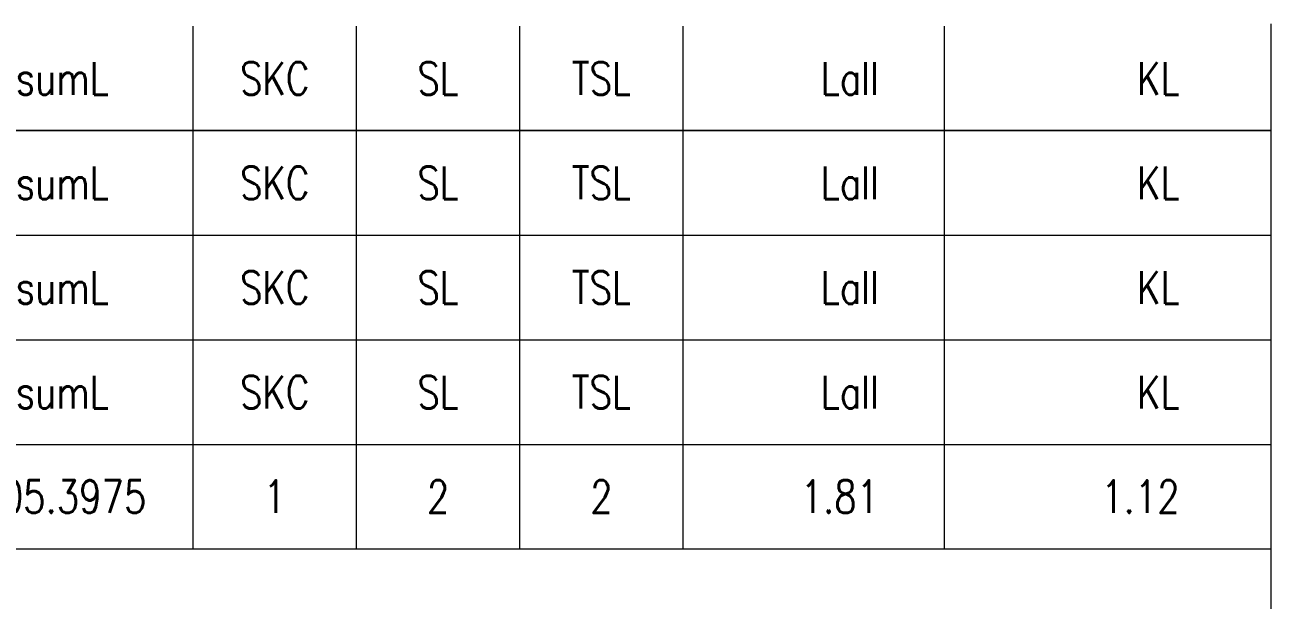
# Model space of a CAD drawing. Header units: millimetres. Extents: x -10345 to 59139, y 0 to 23011.
# Drawn here: x 19756.6 to 19852, y 5782.2 to 5826.2 of the extents above; entities that cross this region are included whole.
import ezdxf
from ezdxf.enums import TextEntityAlignment as Align

# ---------------------------------------------------------------- set-up
doc = ezdxf.new("R2010")
doc.units = ezdxf.units.MM
doc.layers.add('DCE_BaoBeTong', color=2, linetype='Continuous', lineweight=20)
doc.layers.add('Dce_text', color=2, linetype='Continuous', lineweight=30)
doc.styles.add('Dce_Text', font='simplex.shx', dxfattribs={"width": 0.8, "bigfont": 'vtxt.shx'})

# ---------------------------------------------------------------- blocks, each defined once
blk = doc.blocks.new('TK4DV')
at = {"layer": 'DCE_BaoBeTong'}
for p, q in [((110, -8), (110, 0)), ((122.5, -8), (122.5, 0)), ((135, -8), (135, 0)), ((147.5, -8), (147.5, 0)), ((167.5, -8), (167.5, 0))]:
    blk.add_line(p, q, dxfattribs=at)
blk.add_lwpolyline([(15, -8), (25, -8), (75, -8), (90, -8), (122.5, -8), (135, -8), (147.5, -8), (167.5, -8), (192.5, -8), (192.5, 0)], dxfattribs=at)
at = {"layer": 'Dce_text', "color": 2, "style": 'Dce_Text', "width": 0.8, "flags": 4}
for tag, p in [('SH', (20, -4)), ('L1', (43.527, -3.571)), ('DK', (82.5, -4)), ('sumL', (100, -4)), ('SKC', (116.25, -4)), ('SL', (128.75, -4)), ('L2', (31.18, -4.319)), ('L3', (54.084, -4.674))]:
    blk.add_attdef(tag, text='', height=2.5, dxfattribs=at).set_placement(p, align=Align.MIDDLE_CENTER)
at = {"layer": 'Dce_text', "color": 2, "style": 'Dce_Text', "width": 0.8}
blk.add_attdef('TSL', text='', height=2.5, dxfattribs=at).set_placement((141.25, -4), align=Align.MIDDLE_CENTER)
at = {"layer": 'Dce_text', "color": 2, "style": 'Dce_Text', "width": 0.8, "flags": 4}
for tag, p in [('Lall', (162.5, -4)), ('KL', (185.5, -4))]:
    blk.add_attdef(tag, text='', height=2.5, dxfattribs=at).set_placement(p, align=Align.MIDDLE_RIGHT)
blk = doc.blocks.new('TK17')
at = {"layer": 'DCE_BaoBeTong'}
for p, q in [((0, -8), (0, 0)), ((110, -8), (110, 0)), ((122.5, -8), (122.5, 0)), ((135, -8), (135, 0)), ((147.5, -8), (147.5, 0)), ((167.5, -8), (167.5, 0))]:
    blk.add_line(p, q, dxfattribs=at)
blk.add_lwpolyline([(15, -8), (25, -8), (75, -8), (90, -8), (122.5, -8), (135, -8), (147.5, -8), (167.5, -8), (192.5, -8), (192.5, 0), (167.5, 0), (147.5, 0), (135, 0), (122.5, 0), (90, 0), (75, 0), (25, 0), (15, 0), (15, -8)], dxfattribs=at)
at = {"layer": 'Dce_text', "color": 2, "style": 'Dce_Text', "width": 0.8}
blk.add_attdef('L3', text='', height=2.5, dxfattribs=at).set_placement((66.517, -2.525), align=Align.MIDDLE_LEFT)
at = {"layer": 'Dce_text', "color": 2, "style": 'Dce_Text', "width": 0.8, "flags": 4}
for tag, p in [('SH', (20, -4)), ('DK', (82.5, -4)), ('sumL', (100, -4)), ('SKC', (116.25, -4)), ('SL', (128.75, -4))]:
    blk.add_attdef(tag, text='', height=2.5, dxfattribs=at).set_placement(p, align=Align.MIDDLE_CENTER)
at = {"layer": 'Dce_text', "color": 2, "style": 'Dce_Text', "width": 0.8}
for tag, p in [('TSL', (141.25, -4)), ('L2', (50, -5.899))]:
    blk.add_attdef(tag, text='', height=2.5, dxfattribs=at).set_placement(p, align=Align.MIDDLE_CENTER)
at = {"layer": 'Dce_text', "color": 2, "style": 'Dce_Text', "width": 0.8, "flags": 4}
for tag, p in [('Lall', (162.5, -4)), ('KL', (185.5, -4))]:
    blk.add_attdef(tag, text='', height=2.5, dxfattribs=at).set_placement(p, align=Align.MIDDLE_RIGHT)
at = {"layer": 'Dce_text', "color": 2, "style": 'Dce_Text', "width": 0.8}
blk.add_attdef('L1', text='', height=2.5, dxfattribs=at).set_placement((33.044, -4.476), align=Align.MIDDLE_RIGHT)
blk = doc.blocks.new('TK21')
at = {"layer": 'DCE_BaoBeTong'}
for p, q in [((110, -8), (110, 0)), ((122.5, -8), (122.5, 0)), ((135, -8), (135, 0)), ((147.5, -8), (147.5, 0)), ((167.5, -8), (167.5, 0))]:
    blk.add_line(p, q, dxfattribs=at)
blk.add_lwpolyline([(15, -8), (25, -8), (75, -8), (90, -8), (122.5, -8), (135, -8), (147.5, -8), (167.5, -8), (192.5, -8), (192.5, 0)], dxfattribs=at)
at = {"layer": 'Dce_text', "color": 2, "style": 'Dce_Text', "width": 0.8}
for tag, p in [('L4', (62.933, -1.57)), ('L1', (62.912, -6.37))]:
    blk.add_attdef(tag, text='', height=2, dxfattribs=at).set_placement(p, align=Align.MIDDLE_LEFT)
at = {"layer": 'Dce_text', "color": 2, "style": 'Dce_Text', "width": 0.8, "flags": 4}
for tag, p in [('SH', (20, -4)), ('DK', (82.5, -4)), ('sumL', (100, -4)), ('SKC', (116.25, -4)), ('SL', (128.75, -4))]:
    blk.add_attdef(tag, text='', height=2.5, dxfattribs=at).set_placement(p, align=Align.MIDDLE_CENTER)
at = {"layer": 'Dce_text', "color": 2, "style": 'Dce_Text', "width": 0.8}
for tag, height, p in [('TSL', 2.5, (141.25, -4)), ('L2', 2, (49.48, -3.884))]:
    blk.add_attdef(tag, text='', height=height, dxfattribs=at).set_placement(p, align=Align.MIDDLE_CENTER)
at = {"layer": 'Dce_text', "color": 2, "style": 'Dce_Text', "width": 0.8, "flags": 4}
for tag, p in [('Lall', (162.5, -4)), ('KL', (185.5, -4))]:
    blk.add_attdef(tag, text='', height=2.5, dxfattribs=at).set_placement(p, align=Align.MIDDLE_RIGHT)
at = {"layer": 'Dce_text', "color": 2, "style": 'Dce_Text', "width": 0.8}
blk.add_attdef('L3', text='', height=2, dxfattribs=at).set_placement((36.487, -3.956), align=Align.MIDDLE_RIGHT)
blk = doc.blocks.new('TK24')
at = {"layer": 'DCE_BaoBeTong'}
for p, q in [((110, -8), (110, 0)), ((122.5, -8), (122.5, 0)), ((135, -8), (135, 0)), ((147.5, -8), (147.5, 0)), ((167.5, -8), (167.5, 0))]:
    blk.add_line(p, q, dxfattribs=at)
blk.add_lwpolyline([(15, -8), (25, -8), (75, -8), (90, -8), (122.5, -8), (135, -8), (147.5, -8), (167.5, -8), (192.5, -8), (192.5, 0)], dxfattribs=at)
at = {"layer": 'Dce_text', "color": 2, "style": 'Dce_Text', "width": 0.8}
blk.add_attdef('M1', text='', height=2.5, dxfattribs=at).set_placement((39.979, -2.99), align=Align.MIDDLE_RIGHT)
for tag, p in [('L1', (51.729, -2.721)), ('TSL', (141.25, -4))]:
    blk.add_attdef(tag, text='', height=2.5, dxfattribs=at).set_placement(p, align=Align.MIDDLE_CENTER)
for tag, p in [('L2', (62.296, -2.721)), ('M2', (43.738, -6.464))]:
    blk.add_attdef(tag, text='', height=2.5, dxfattribs=at).set_placement(p, align=Align.MIDDLE_LEFT)
at = {"layer": 'Dce_text', "color": 2, "style": 'Dce_Text', "width": 0.8, "flags": 4}
for tag, p in [('SH', (20, -4)), ('DK', (82.5, -4)), ('sumL', (100, -4)), ('SKC', (116.25, -4)), ('SL', (128.75, -4))]:
    blk.add_attdef(tag, text='', height=2.5, dxfattribs=at).set_placement(p, align=Align.MIDDLE_CENTER)
for tag, p in [('Lall', (162.5, -4)), ('KL', (185.5, -4))]:
    blk.add_attdef(tag, text='', height=2.5, dxfattribs=at).set_placement(p, align=Align.MIDDLE_RIGHT)
blk = doc.blocks.new('TK23')
at = {"layer": 'DCE_BaoBeTong'}
for p, q in [((110, -8), (110, 0)), ((122.5, -8), (122.5, 0)), ((135, -8), (135, 0)), ((147.5, -8), (147.5, 0)), ((167.5, -8), (167.5, 0))]:
    blk.add_line(p, q, dxfattribs=at)
blk.add_lwpolyline([(15, -8), (25, -8), (75, -8), (90, -8), (122.5, -8), (135, -8), (147.5, -8), (167.5, -8), (192.5, -8), (192.5, 0)], dxfattribs=at)
at = {"layer": 'Dce_text', "color": 2, "style": 'Dce_Text', "width": 0.8, "flags": 4}
for tag, p in [('SH', (20, -4)), ('DK', (82.5, -4)), ('sumL', (100, -4)), ('SKC', (116.25, -4)), ('SL', (128.75, -4))]:
    blk.add_attdef(tag, text='', height=2.5, dxfattribs=at).set_placement(p, align=Align.MIDDLE_CENTER)
for tag, p in [('M', (46.133, -4.098)), ('Lall', (162.5, -4)), ('KL', (185.5, -4))]:
    blk.add_attdef(tag, text='', height=2.5, dxfattribs=at).set_placement(p, align=Align.MIDDLE_RIGHT)
blk.add_attdef('D', text='', height=2.5, dxfattribs=at).set_placement((53.805, -3.375), align=Align.MIDDLE_LEFT)
at = {"layer": 'Dce_text', "color": 2, "style": 'Dce_Text', "width": 0.8}
blk.add_attdef('TSL', text='', height=2.5, dxfattribs=at).set_placement((141.25, -4), align=Align.MIDDLE_CENTER)
blk = doc.blocks.new('TK15')
at = {"layer": 'DCE_BaoBeTong'}
blk.add_line((0, -8), (0, 0), dxfattribs=at)
at = {"layer": 'Dce_text', "color": 2, "style": 'Dce_Text', "width": 0.8}
blk.add_attdef('L3', text='', height=2.5, rotation=338, dxfattribs=at).set_placement((56.407, -2.803), align=Align.MIDDLE_CENTER)
at = {"layer": 'Dce_text', "color": 2, "style": 'Dce_Text', "width": 0.8, "flags": 4}
for tag, p in [('SH', (20, -4)), ('DK', (82.5, -4)), ('sumL', (100, -4)), ('SKC', (116.25, -4)), ('SL', (128.75, -4))]:
    blk.add_attdef(tag, text='', height=2.5, dxfattribs=at).set_placement(p, align=Align.MIDDLE_CENTER)
at = {"layer": 'Dce_text', "color": 2, "style": 'Dce_Text', "width": 0.8}
for tag, p in [('L2', (42.468, -4.001)), ('TSL', (141.25, -4)), ('L4', (65.226, -4.554))]:
    blk.add_attdef(tag, text='', height=2.5, dxfattribs=at).set_placement(p, align=Align.MIDDLE_CENTER)
at = {"layer": 'Dce_text', "color": 2, "style": 'Dce_Text', "width": 0.8, "flags": 4}
for tag, p in [('Lall', (162.5, -4)), ('KL', (185.5, -4))]:
    blk.add_attdef(tag, text='', height=2.5, dxfattribs=at).set_placement(p, align=Align.MIDDLE_RIGHT)
at = {"layer": 'Dce_text', "color": 2, "style": 'Dce_Text', "width": 0.8}
blk.add_attdef('L1', text='', height=2.5, dxfattribs=at).set_placement((35.337, -4.267), align=Align.MIDDLE_RIGHT)
blk = doc.blocks.new('TK16')
at = {"layer": 'DCE_BaoBeTong'}
blk.add_line((0, -8), (0, 0), dxfattribs=at)
at = {"layer": 'Dce_text', "color": 2, "style": 'Dce_Text', "width": 0.8}
blk.add_attdef('L3', text='', height=2.5, rotation=330, dxfattribs=at).set_placement((43.274, -2.525), align=Align.MIDDLE_CENTER)
at = {"layer": 'Dce_text', "color": 2, "style": 'Dce_Text', "width": 0.8, "flags": 4}
for tag, p in [('SH', (20, -4)), ('DK', (82.5, -4)), ('sumL', (100, -4)), ('SKC', (116.25, -4)), ('SL', (128.75, -4))]:
    blk.add_attdef(tag, text='', height=2.5, dxfattribs=at).set_placement(p, align=Align.MIDDLE_CENTER)
at = {"layer": 'Dce_text', "color": 2, "style": 'Dce_Text', "width": 0.8}
for tag, p in [('L2', (34.93, -4.061)), ('L4', (51.372, -3.97)), ('TSL', (141.25, -4))]:
    blk.add_attdef(tag, text='', height=2.5, dxfattribs=at).set_placement(p, align=Align.MIDDLE_CENTER)
at = {"layer": 'Dce_text', "color": 2, "style": 'Dce_Text', "width": 0.8, "flags": 4}
for tag, p in [('Lall', (162.5, -4)), ('KL', (185.5, -4))]:
    blk.add_attdef(tag, text='', height=2.5, dxfattribs=at).set_placement(p, align=Align.MIDDLE_RIGHT)
at = {"layer": 'Dce_text', "color": 2, "style": 'Dce_Text', "width": 0.8}
blk.add_attdef('L1', text='', height=2.5, dxfattribs=at).set_placement((31.044, -4.476), align=Align.MIDDLE_RIGHT)
blk.add_attdef('L5', text='', height=2.5, dxfattribs=at).set_placement((66.424, -4.318), align=Align.MIDDLE_LEFT)
blk = doc.blocks.new('TK18')
at = {"layer": 'DCE_BaoBeTong'}
blk.add_line((0, -8), (0, 0), dxfattribs=at)
at = {"layer": 'Dce_text', "color": 2, "style": 'Dce_Text', "width": 0.8, "flags": 4}
for tag, p in [('SH', (20, -4)), ('DK', (82.5, -4)), ('sumL', (100, -4)), ('SKC', (116.25, -4)), ('SL', (128.75, -4))]:
    blk.add_attdef(tag, text='', height=2.5, dxfattribs=at).set_placement(p, align=Align.MIDDLE_CENTER)
at = {"layer": 'Dce_text', "color": 2, "style": 'Dce_Text', "width": 0.8}
blk.add_attdef('TSL', text='', height=2.5, dxfattribs=at).set_placement((141.25, -4), align=Align.MIDDLE_CENTER)
at = {"layer": 'Dce_text', "color": 2, "style": 'Dce_Text', "width": 0.8, "flags": 4}
for tag, p in [('Lall', (162.5, -4)), ('KL', (185.5, -4))]:
    blk.add_attdef(tag, text='', height=2.5, dxfattribs=at).set_placement(p, align=Align.MIDDLE_RIGHT)
at = {"layer": 'Dce_text', "color": 2, "style": 'Dce_Text', "width": 0.8}
blk.add_attdef('L1', text='', height=2.5, dxfattribs=at).set_placement((36.721, -5.051), align=Align.MIDDLE_RIGHT)
for tag, rotation, p in [('L2', 8, (44.572, -4.264)), ('L3', 352, (56.26, -4.298))]:
    blk.add_attdef(tag, text='', height=2.5, rotation=rotation, dxfattribs=at).set_placement(p, align=Align.MIDDLE_CENTER)
blk.add_attdef('L4', text='', height=2.5, dxfattribs=at).set_placement((63.279, -5.051), align=Align.MIDDLE_LEFT)
blk = doc.blocks.new('TK19')
at = {"layer": 'DCE_BaoBeTong'}
blk.add_line((0, -8), (0, 0), dxfattribs=at)
at = {"layer": 'Dce_text', "color": 2, "style": 'Dce_Text', "width": 0.8}
for tag, rotation, p in [('L1', 330, (40.199, -3.217)), ('L3', 30, (59.948, -2.939))]:
    blk.add_attdef(tag, text='', height=2.5, rotation=rotation, dxfattribs=at).set_placement(p, align=Align.MIDDLE_CENTER)
at = {"layer": 'Dce_text', "color": 2, "style": 'Dce_Text', "width": 0.8, "flags": 4}
for tag, p in [('SH', (20, -4)), ('DK', (82.5, -4)), ('sumL', (100, -4)), ('SKC', (116.25, -4)), ('SL', (128.75, -4))]:
    blk.add_attdef(tag, text='', height=2.5, dxfattribs=at).set_placement(p, align=Align.MIDDLE_CENTER)
at = {"layer": 'Dce_text', "color": 2, "style": 'Dce_Text', "width": 0.8}
for tag, p in [('TSL', (141.25, -4)), ('L2', (50, -4.381))]:
    blk.add_attdef(tag, text='', height=2.5, dxfattribs=at).set_placement(p, align=Align.MIDDLE_CENTER)
at = {"layer": 'Dce_text', "color": 2, "style": 'Dce_Text', "width": 0.8, "flags": 4}
for tag, p in [('Lall', (162.5, -4)), ('KL', (185.5, -4))]:
    blk.add_attdef(tag, text='', height=2.5, dxfattribs=at).set_placement(p, align=Align.MIDDLE_RIGHT)
blk = doc.blocks.new('TK15A')
at = {"layer": 'DCE_BaoBeTong'}
blk.add_line((0, -8), (0, 0), dxfattribs=at)
at = {"layer": 'Dce_text', "color": 2, "style": 'Dce_Text', "width": 0.8}
for tag, p in [('L2', (42.468, -2.663)), ('L4', (65.676, -2.954)), ('TSL', (141.25, -4)), ('L3', (56.394, -4.766))]:
    blk.add_attdef(tag, text='', height=2.5, dxfattribs=at).set_placement(p, align=Align.MIDDLE_CENTER)
at = {"layer": 'Dce_text', "color": 2, "style": 'Dce_Text', "width": 0.8, "flags": 4}
for tag, p in [('SH', (20, -4)), ('DK', (82.5, -4)), ('sumL', (100, -4)), ('SKC', (116.25, -4)), ('SL', (128.75, -4))]:
    blk.add_attdef(tag, text='', height=2.5, dxfattribs=at).set_placement(p, align=Align.MIDDLE_CENTER)
for tag, p in [('Lall', (162.5, -4)), ('KL', (185.5, -4))]:
    blk.add_attdef(tag, text='', height=2.5, dxfattribs=at).set_placement(p, align=Align.MIDDLE_RIGHT)
at = {"layer": 'Dce_text', "color": 2, "style": 'Dce_Text', "width": 0.8}
blk.add_attdef('L1', text='', height=2.5, dxfattribs=at).set_placement((35.65, -5.885), align=Align.MIDDLE_RIGHT)
blk = doc.blocks.new('Block_ALL')
ref = blk.add_blockref('TK4DV', (19659.471, 5826.118))
ref.add_attrib('sumL', 'sumL', dxfattribs={"layer": 'Dce_text', "color": 2, "height": 2.5, "style": 'Dce_Text', "width": 0.8}).set_placement((19759.471, 5822.118), align=Align.MIDDLE_CENTER)
ref.add_attrib('SL', 'SL', dxfattribs={"layer": 'Dce_text', "color": 2, "height": 2.5, "style": 'Dce_Text', "width": 0.8}).set_placement((19788.221, 5822.118), align=Align.MIDDLE_CENTER)
ref.add_attrib('SKC', 'SKC', dxfattribs={"layer": 'Dce_text', "color": 2, "height": 2.5, "style": 'Dce_Text', "width": 0.8}).set_placement((19775.721, 5822.118), align=Align.MIDDLE_CENTER)
ref.add_attrib('Lall', 'Lall', dxfattribs={"layer": 'Dce_text', "color": 2, "height": 2.5, "style": 'Dce_Text', "width": 0.8}).set_placement((19821.971, 5822.118), align=Align.MIDDLE_RIGHT)
ref.add_attrib('KL', 'KL', dxfattribs={"layer": 'Dce_text', "color": 2, "height": 2.5, "style": 'Dce_Text', "width": 0.8}).set_placement((19844.971, 5822.118), align=Align.MIDDLE_RIGHT)
ref.add_attrib('TSL', 'TSL', dxfattribs={"layer": 'Dce_text', "color": 2, "height": 2.5, "style": 'Dce_Text', "width": 0.8}).set_placement((19800.721, 5822.118), align=Align.MIDDLE_CENTER)
for name, p in [('TK15', (19851.971, 5826.292)), ('TK15A', (19851.971, 5818.292)), ('TK16', (19851.971, 5810.292)), ('TK17', (19851.971, 5802.292)), ('TK18', (19851.971, 5794.292)), ('TK19', (19851.971, 5786.292))]:
    blk.add_blockref(name, p)
ref = blk.add_blockref('TK17', (19659.471, 5818.118))
ref.add_attrib('KL', 'KL', dxfattribs={"layer": 'Dce_text', "color": 2, "height": 2.5, "style": 'Dce_Text', "width": 0.8}).set_placement((19844.971, 5814.118), align=Align.MIDDLE_RIGHT)
ref.add_attrib('Lall', 'Lall', dxfattribs={"layer": 'Dce_text', "color": 2, "height": 2.5, "style": 'Dce_Text', "width": 0.8}).set_placement((19821.971, 5814.118), align=Align.MIDDLE_RIGHT)
ref.add_attrib('SKC', 'SKC', dxfattribs={"layer": 'Dce_text', "color": 2, "height": 2.5, "style": 'Dce_Text', "width": 0.8}).set_placement((19775.721, 5814.118), align=Align.MIDDLE_CENTER)
ref.add_attrib('SL', 'SL', dxfattribs={"layer": 'Dce_text', "color": 2, "height": 2.5, "style": 'Dce_Text', "width": 0.8}).set_placement((19788.221, 5814.118), align=Align.MIDDLE_CENTER)
ref.add_attrib('sumL', 'sumL', dxfattribs={"layer": 'Dce_text', "color": 2, "height": 2.5, "style": 'Dce_Text', "width": 0.8}).set_placement((19759.471, 5814.118), align=Align.MIDDLE_CENTER)
ref.add_attrib('TSL', 'TSL', dxfattribs={"layer": 'Dce_text', "color": 2, "height": 2.5, "style": 'Dce_Text', "width": 0.8}).set_placement((19800.721, 5814.118), align=Align.MIDDLE_CENTER)
ref = blk.add_blockref('TK21', (19659.471, 5810.118))
ref.add_attrib('TSL', 'TSL', dxfattribs={"layer": 'Dce_text', "color": 2, "height": 2.5, "style": 'Dce_Text', "width": 0.8}).set_placement((19800.721, 5806.118), align=Align.MIDDLE_CENTER)
ref.add_attrib('sumL', 'sumL', dxfattribs={"layer": 'Dce_text', "color": 2, "height": 2.5, "style": 'Dce_Text', "width": 0.8}).set_placement((19759.471, 5806.118), align=Align.MIDDLE_CENTER)
ref.add_attrib('SL', 'SL', dxfattribs={"layer": 'Dce_text', "color": 2, "height": 2.5, "style": 'Dce_Text', "width": 0.8}).set_placement((19788.221, 5806.118), align=Align.MIDDLE_CENTER)
ref.add_attrib('SKC', 'SKC', dxfattribs={"layer": 'Dce_text', "color": 2, "height": 2.5, "style": 'Dce_Text', "width": 0.8}).set_placement((19775.721, 5806.118), align=Align.MIDDLE_CENTER)
ref.add_attrib('Lall', 'Lall', dxfattribs={"layer": 'Dce_text', "color": 2, "height": 2.5, "style": 'Dce_Text', "width": 0.8}).set_placement((19821.971, 5806.118), align=Align.MIDDLE_RIGHT)
ref.add_attrib('KL', 'KL', dxfattribs={"layer": 'Dce_text', "color": 2, "height": 2.5, "style": 'Dce_Text', "width": 0.8}).set_placement((19844.971, 5806.118), align=Align.MIDDLE_RIGHT)
ref = blk.add_blockref('TK24', (19659.471, 5802.118))
ref.add_attrib('TSL', 'TSL', dxfattribs={"layer": 'Dce_text', "color": 2, "height": 2.5, "style": 'Dce_Text', "width": 0.8}).set_placement((19800.721, 5798.118), align=Align.MIDDLE_CENTER)
ref.add_attrib('KL', 'KL', dxfattribs={"layer": 'Dce_text', "color": 2, "height": 2.5, "style": 'Dce_Text', "width": 0.8}).set_placement((19844.971, 5798.118), align=Align.MIDDLE_RIGHT)
ref.add_attrib('Lall', 'Lall', dxfattribs={"layer": 'Dce_text', "color": 2, "height": 2.5, "style": 'Dce_Text', "width": 0.8}).set_placement((19821.971, 5798.118), align=Align.MIDDLE_RIGHT)
ref.add_attrib('SKC', 'SKC', dxfattribs={"layer": 'Dce_text', "color": 2, "height": 2.5, "style": 'Dce_Text', "width": 0.8}).set_placement((19775.721, 5798.118), align=Align.MIDDLE_CENTER)
ref.add_attrib('SL', 'SL', dxfattribs={"layer": 'Dce_text', "color": 2, "height": 2.5, "style": 'Dce_Text', "width": 0.8}).set_placement((19788.221, 5798.118), align=Align.MIDDLE_CENTER)
ref.add_attrib('sumL', 'sumL', dxfattribs={"layer": 'Dce_text', "color": 2, "height": 2.5, "style": 'Dce_Text', "width": 0.8}).set_placement((19759.471, 5798.118), align=Align.MIDDLE_CENTER)
at = {"layer": 'DCE_BaoBeTong'}
ref = blk.add_blockref('TK23', (19659.471, 5794.118), dxfattribs=at)
ref.add_attrib('sumL', '905.3975', dxfattribs={"layer": 'Dce_text', "color": 2, "height": 2.5, "style": 'Dce_Text', "width": 0.8}).set_placement((19759.471, 5790.118), align=Align.MIDDLE_CENTER)
ref.add_attrib('SL', '2', dxfattribs={"layer": 'Dce_text', "color": 2, "height": 2.5, "style": 'Dce_Text', "width": 0.8}).set_placement((19788.221, 5790.118), align=Align.MIDDLE_CENTER)
ref.add_attrib('SKC', '1', dxfattribs={"layer": 'Dce_text', "color": 2, "height": 2.5, "style": 'Dce_Text', "width": 0.8}).set_placement((19775.721, 5790.118), align=Align.MIDDLE_CENTER)
ref.add_attrib('Lall', '1.81', dxfattribs={"layer": 'Dce_text', "color": 2, "height": 2.5, "style": 'Dce_Text', "width": 0.8}).set_placement((19821.971, 5790.118), align=Align.MIDDLE_RIGHT)
ref.add_attrib('KL', '1.12', dxfattribs={"layer": 'Dce_text', "color": 2, "height": 2.5, "style": 'Dce_Text', "width": 0.8}).set_placement((19844.971, 5790.118), align=Align.MIDDLE_RIGHT)
ref.add_attrib('TSL', '2', dxfattribs={"layer": 'Dce_text', "color": 2, "height": 2.5, "style": 'Dce_Text', "width": 0.8}).set_placement((19800.721, 5790.118), align=Align.MIDDLE_CENTER)

msp = doc.modelspace()

# ---------------------------------------------------------------- block references
msp.add_blockref('Block_ALL', (0, 0))

doc.saveas('drawing.dxf')
